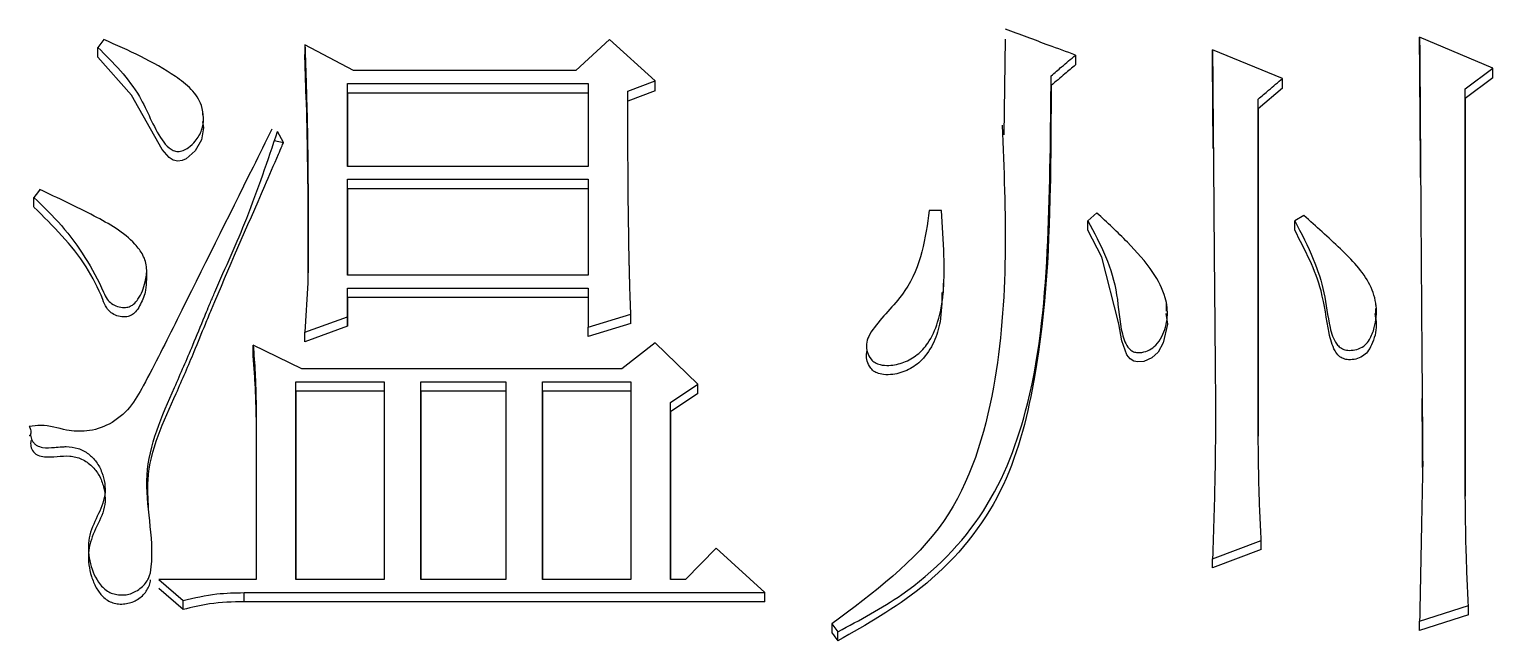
# Model space of a CAD drawing. Header units: millimetres. Extents: x 1953 to 4389, y 564 to 2287.
# Drawn here: x 2466.8 to 2472, y 2052.98 to 2055.15 of the extents above; entities that cross this region are included whole.
import ezdxf

# ---------------------------------------------------------------- set-up
doc = ezdxf.new("R2010")
doc.units = ezdxf.units.MM

msp = doc.modelspace()

# ---------------------------------------------------------------- linework, layer by layer
at = {"color": 7, "linetype": 'Continuous', "lineweight": 25}
for p, q in [((2467.0674, 2055.1176), (2467.0457, 2055.09)), ((2468.863, 2055.1176), (2468.744, 2055.0074)), ((2469.0253, 2054.9707), (2468.863, 2055.1176)), ((2470.2651, 2054.7787), (2470.2693, 2055.1194)), ((2472.0001, 2055.0166), (2471.7404, 2055.1268)), ((2471.7404, 2055.0919), (2471.7404, 2055.1268)), ((2467.0457, 2055.0552), (2467.0457, 2055.09)), ((2467.9544, 2055.0074), (2467.7813, 2055.0992)), ((2467.7813, 2055.0992), (2467.7813, 2055.0644)), ((2467.7852, 2054.903), (2467.7813, 2055.0644)), ((2470.5181, 2055.0625), (2470.5181, 2055.0277)), ((2471.2537, 2054.9799), (2471.0049, 2055.0809)), ((2471.0049, 2055.0461), (2471.0049, 2055.0809)), ((2468.744, 2055.0074), (2467.9544, 2055.0074)), ((2471.0076, 2054.7309), (2471.0049, 2055.0461)), ((2471.9027, 2054.9431), (2472.0001, 2055.0166)), ((2472.0001, 2054.9819), (2472.0001, 2055.0166)), ((2467.9327, 2054.9615), (2468.7873, 2054.9615)), ((2467.9327, 2054.6673), (2467.9327, 2054.9615)), ((2467.9327, 2054.9268), (2467.9327, 2054.9615)), ((2468.7873, 2054.9615), (2468.7873, 2054.6673)), ((2468.9279, 2054.9339), (2469.0253, 2054.9707)), ((2469.0253, 2054.936), (2469.0253, 2054.9707)), ((2470.4315, 2054.9543), (2470.4315, 2054.989)), ((2471.2537, 2054.9452), (2471.2537, 2054.9799)), ((2472.0001, 2054.9819), (2471.9027, 2054.9085)), ((2468.7873, 2054.9269), (2467.9327, 2054.9268)), ((2467.9327, 2054.9268), (2467.9327, 2054.6673)), ((2469.0253, 2054.936), (2468.9279, 2054.8993)), ((2471.2537, 2054.9452), (2471.1671, 2054.8718)), ((2471.1671, 2053.7083), (2471.1671, 2054.9064)), ((2471.1671, 2054.8718), (2471.1671, 2054.9064)), ((2471.9027, 2053.4956), (2471.9027, 2054.9431)), ((2471.9027, 2054.9085), (2471.9027, 2054.9431)), ((2471.9027, 2054.9085), (2471.9027, 2053.4955)), ((2467.419, 2054.8508), (2467.419, 2054.8624)), ((2471.1671, 2054.8718), (2471.1671, 2053.7082)), ((2467.6726, 2054.7595), (2467.7056, 2054.7525)), ((2467.7056, 2054.7525), (2467.6839, 2054.7915)), ((2468.7873, 2054.6673), (2467.9327, 2054.6673)), ((2467.9327, 2054.6213), (2468.7873, 2054.6213)), ((2467.9328, 2054.2806), (2467.9327, 2054.6213)), ((2467.9327, 2054.5871), (2467.9327, 2054.6213)), ((2467.9327, 2054.5871), (2467.9328, 2054.2806)), ((2468.7873, 2054.5871), (2467.9327, 2054.5871)), ((2468.7873, 2054.6213), (2468.7873, 2054.2806)), ((2466.8186, 2054.5229), (2466.8186, 2054.557)), ((2470.0421, 2054.5109), (2469.9988, 2054.5109)), ((2470.5938, 2054.5017), (2470.5614, 2054.4741)), ((2471.3294, 2054.4925), (2471.2969, 2054.4741)), ((2471.2969, 2054.4401), (2471.2969, 2054.4741)), ((2467.2195, 2054.2649), (2467.2195, 2054.299)), ((2468.7873, 2054.2806), (2467.9328, 2054.2806)), ((2467.7921, 2054.2529), (2467.7813, 2054.0777)), ((2467.9328, 2054.2345), (2468.7873, 2054.2345)), ((2467.9328, 2054.133), (2467.9328, 2054.2345)), ((2467.9328, 2054.2008), (2467.9328, 2054.2345)), ((2468.7873, 2054.2345), (2468.7873, 2054.0961)), ((2470.0491, 2054.2182), (2470.0491, 2054.2523)), ((2467.9328, 2054.2008), (2467.9328, 2054.0995)), ((2468.7873, 2054.2008), (2467.9328, 2054.2008)), ((2470.8419, 2054.1529), (2470.8419, 2054.1784)), ((2471.5851, 2054.1743), (2471.5851, 2054.1792)), ((2467.7813, 2054.0777), (2467.9328, 2054.133)), ((2467.9328, 2054.0995), (2467.9328, 2054.133)), ((2468.7873, 2054.0961), (2468.9388, 2054.1423)), ((2468.9388, 2054.1087), (2468.9388, 2054.1423)), ((2471.5851, 2054.1452), (2471.5851, 2054.1617)), ((2467.9328, 2054.0995), (2467.7813, 2054.0442)), ((2467.7813, 2054.0442), (2467.7813, 2054.0777)), ((2468.9388, 2054.1087), (2468.7873, 2054.0626)), ((2468.7873, 2054.0626), (2468.7873, 2054.0961)), ((2469.82, 2054.1154), (2469.82, 2054.1144)), ((2467.7705, 2053.9485), (2467.5974, 2054.0315)), ((2467.5974, 2053.9981), (2467.5974, 2054.0315)), ((2469.0253, 2054.0408), (2468.9063, 2053.9485)), ((2469.1767, 2053.8931), (2469.0253, 2054.0408)), ((2468.9063, 2053.9485), (2467.7705, 2053.9485)), ((2467.7489, 2053.9023), (2468.0626, 2053.9023)), ((2467.7489, 2053.1993), (2467.7489, 2053.9023)), ((2467.7489, 2053.8691), (2467.7489, 2053.9023)), ((2467.7489, 2053.8691), (2467.7489, 2053.1993)), ((2468.0626, 2053.8691), (2467.7489, 2053.8691)), ((2468.0626, 2053.9023), (2468.0626, 2053.1993)), ((2468.1924, 2053.9023), (2468.4953, 2053.9023)), ((2468.1924, 2053.1993), (2468.1924, 2053.9023)), ((2468.1924, 2053.8691), (2468.1924, 2053.9023)), ((2468.1924, 2053.8691), (2468.1924, 2053.1993)), ((2468.4953, 2053.8691), (2468.1924, 2053.8691)), ((2468.4953, 2053.9023), (2468.4953, 2053.1993)), ((2468.6251, 2053.9023), (2468.9388, 2053.9023)), ((2468.6251, 2053.1993), (2468.6251, 2053.9023)), ((2468.6251, 2053.8691), (2468.6251, 2053.9023)), ((2468.6251, 2053.8691), (2468.6251, 2053.1993)), ((2468.9388, 2053.8691), (2468.6251, 2053.8691)), ((2468.9388, 2053.9023), (2468.9388, 2053.1993)), ((2469.0794, 2053.8284), (2469.1767, 2053.8931)), ((2469.1768, 2053.8599), (2469.0794, 2053.7953)), ((2469.1768, 2053.8599), (2469.1767, 2053.8931)), ((2467.6082, 2053.7768), (2467.6082, 2053.81)), ((2469.0794, 2053.7953), (2469.0794, 2053.8284)), ((2469.2417, 2053.3105), (2469.1335, 2053.1993)), ((2469.4147, 2053.153), (2469.2417, 2053.3105)), ((2471.0049, 2053.2735), (2471.178, 2053.3383)), ((2471.178, 2053.3058), (2471.0049, 2053.241)), ((2471.178, 2053.3058), (2471.178, 2053.3383)), ((2471.0049, 2053.241), (2471.0049, 2053.2735)), ((2467.2621, 2053.1993), (2467.3486, 2053.1252)), ((2467.6083, 2053.1993), (2467.2621, 2053.1993)), ((2468.0626, 2053.1993), (2467.7489, 2053.1993)), ((2468.4953, 2053.1993), (2468.1924, 2053.1993)), ((2468.9388, 2053.1993), (2468.6251, 2053.1993)), ((2469.1335, 2053.1993), (2469.0794, 2053.1993)), ((2467.3486, 2053.0929), (2467.2621, 2053.167)), ((2467.565, 2053.153), (2469.4147, 2053.153)), ((2467.565, 2053.1207), (2467.565, 2053.153)), ((2469.4147, 2053.1207), (2469.4147, 2053.153)), ((2467.3486, 2053.0929), (2467.3486, 2053.1252)), ((2469.4147, 2053.1207), (2467.565, 2053.1207)), ((2471.7405, 2053.0511), (2471.9135, 2053.1067)), ((2471.9135, 2053.0745), (2471.9135, 2053.1067)), ((2469.6527, 2053.0418), (2469.6527, 2053.0096)), ((2471.9135, 2053.0745), (2471.7405, 2053.0189)), ((2471.7405, 2053.0189), (2471.7405, 2053.0511)), ((2469.6742, 2052.982), (2469.6742, 2053.0141))]:
    msp.add_line(p, q, dxfattribs=at)
at = {"color": 7, "linetype": 'Continuous', "lineweight": 25, "flags": 128}
for points in [[(2467.4173, 2054.8267), (2467.4209, 2054.8047), (2467.4142, 2054.762), (2467.392, 2054.7228), (2467.3596, 2054.6945), (2467.345, 2054.6878), (2467.3301, 2054.6856), (2467.3138, 2054.6894), (2467.2986, 2054.6988), (2467.2742, 2054.7267), (2467.1651, 2054.9199), (2467.0457, 2055.0552), (2467.0457, 2055.0552)], [(2466.8402, 2054.5845), (2466.8347, 2054.5775), (2466.8267, 2054.5672), (2466.8186, 2054.5569)], [(2470.5614, 2054.4401), (2470.5614, 2054.4549), (2470.5614, 2054.4645), (2470.5614, 2054.4741)], [(2470.8391, 2054.1442), (2470.8447, 2054.1065), (2470.8296, 2054.0403), (2470.8113, 2054.0075), (2470.789, 2053.9867), (2470.7604, 2053.9743), (2470.7399, 2053.9723), (2470.7251, 2053.9752), (2470.7122, 2053.983), (2470.7005, 2053.9976), (2470.6826, 2054.0474), (2470.6726, 2054.1073), (2470.6113, 2054.3448), (2470.5614, 2054.4401), (2470.5614, 2054.4401)], [(2469.6527, 2053.0418), (2469.6635, 2053.0279), (2469.6743, 2053.0141)], [(2469.6527, 2053.0096), (2469.6581, 2053.0027), (2469.6636, 2052.9957), (2469.6743, 2052.982)]]:
    msp.add_lwpolyline(points, dxfattribs=at)
at = {"color": 7, "linetype": 'Continuous', "lineweight": 25}
for points, knots in [([(2467.0457, 2055.09), (2467.1008, 2055.035), (2467.1982, 2054.9377), (2467.2448, 2054.7979), (2467.2925, 2054.7363), (2467.3129, 2054.7231), (2467.3309, 2054.7184), (2467.3501, 2054.7229), (2467.3716, 2054.7357), (2467.3959, 2054.7592), (2467.4169, 2054.7952), (2467.423, 2054.8396), (2467.4153, 2054.8916), (2467.3792, 2054.9442), (2467.2657, 2055.0301), (2467.1553, 2055.0788), (2467.0674, 2055.1176)], [0, 0, 0, 0, 0.207426, 0.367179, 0.400689, 0.416558, 0.431268, 0.448073, 0.466649, 0.497247, 0.53852, 0.578669, 0.62014, 0.682425, 0.747233, 1, 1, 1, 1]), ([(2470.5181, 2055.0625), (2470.4868, 2055.0741), (2470.4296, 2055.0951), (2470.3467, 2055.1257), (2470.2951, 2055.1448), (2470.2693, 2055.1543)], [0, 0, 0, 0, 0.377734, 0.688867, 1, 1, 1, 1]), ([(2471.7404, 2055.1268), (2471.7408, 2055.0775), (2471.7415, 2054.979), (2471.7425, 2054.831), (2471.7435, 2054.683), (2471.7445, 2054.5348), (2471.7458, 2054.3372), (2471.7472, 2054.1393), (2471.7487, 2053.9412), (2471.7497, 2053.8172), (2471.7504, 2053.7305), (2471.7508, 2053.6685), (2471.7511, 2053.6314), (2471.7513, 2053.6066)], [0, 0, 0, 0, 0.097575, 0.19515, 0.292725, 0.390299, 0.487874, 0.683024, 0.780599, 0.878174, 0.926961, 0.951355, 1, 1, 1, 1]), ([(2467.7813, 2055.0992), (2467.7814, 2055.0947), (2467.7817, 2055.088), (2467.782, 2055.0769), (2467.7824, 2055.0657), (2467.7828, 2055.0523), (2467.7833, 2055.0389), (2467.7837, 2055.0255), (2467.7841, 2055.0121), (2467.7847, 2054.9942), (2467.7854, 2054.9718), (2467.7862, 2054.945), (2467.7869, 2054.9182), (2467.7884, 2054.8645), (2467.7899, 2054.8019), (2467.7909, 2054.7392), (2467.7913, 2054.7078), (2467.7916, 2054.6854), (2467.7918, 2054.663), (2467.792, 2054.6362), (2467.7922, 2054.6093), (2467.7924, 2054.5824), (2467.7925, 2054.5555), (2467.7926, 2054.5286), (2467.7926, 2054.5017), (2467.7927, 2054.4748), (2467.7926, 2054.4524), (2467.7926, 2054.4345), (2467.7926, 2054.421), (2467.7926, 2054.4075), (2467.7926, 2054.3941), (2467.7925, 2054.3806), (2467.7925, 2054.3672), (2467.7925, 2054.3537), (2467.7924, 2054.3403), (2467.7924, 2054.3268), (2467.7923, 2054.3133), (2467.7923, 2054.3021), (2467.7923, 2054.2931), (2467.7922, 2054.2864), (2467.7922, 2054.2797), (2467.7922, 2054.2729), (2467.7922, 2054.2673), (2467.7922, 2054.2607), (2467.7921, 2054.2562), (2467.7921, 2054.2529)], [0, 0, 0, 0, 0.015876, 0.023814, 0.03969, 0.055566, 0.071442, 0.087319, 0.103195, 0.119071, 0.150823, 0.182575, 0.214327, 0.246079, 0.373089, 0.436594, 0.468346, 0.484222, 0.515974, 0.547726, 0.579478, 0.611231, 0.642983, 0.674735, 0.706487, 0.738239, 0.769992, 0.785868, 0.801744, 0.81762, 0.833496, 0.849372, 0.865248, 0.881124, 0.897, 0.912877, 0.928753, 0.944629, 0.952567, 0.960505, 0.968443, 0.976381, 0.984319, 0.988288, 1, 1, 1, 1]), ([(2470.4315, 2054.989), (2470.444, 2054.9996), (2470.4647, 2055.0172), (2470.4935, 2055.0417), (2470.5099, 2055.0556), (2470.5181, 2055.0625)], [0, 0, 0, 0, 0.4325048, 0.7162517, 1, 1, 1, 1]), ([(2471.0049, 2055.0809), (2471.0051, 2055.0573), (2471.0055, 2055.01), (2471.006, 2054.9392), (2471.0066, 2054.8683), (2471.0074, 2054.7738), (2471.0083, 2054.6555), (2471.0095, 2054.5135), (2471.0106, 2054.3714), (2471.0118, 2054.2292), (2471.0129, 2054.1107), (2471.0139, 2054.0021), (2471.0146, 2053.9223), (2471.0152, 2053.8476), (2471.0155, 2053.8102), (2471.0157, 2053.7915)], [0, 0, 0, 0, 0.055103, 0.110206, 0.165309, 0.220412, 0.330617, 0.440823, 0.551029, 0.661235, 0.771441, 0.826543, 0.913271, 0.956635, 1, 1, 1, 1]), ([(2471.7439, 2054.628), (2471.7435, 2054.6814), (2471.7427, 2054.7855), (2471.7415, 2054.9401), (2471.7408, 2055.0413), (2471.7404, 2055.0919)], [0, 0, 0, 0, 0.344582, 0.67229, 1, 1, 1, 1]), ([(2470.5181, 2055.0277), (2470.5056, 2055.0172), (2470.4849, 2054.9996), (2470.4561, 2054.9752), (2470.4397, 2054.9613), (2470.4315, 2054.9544)], [0, 0, 0, 0, 0.432757, 0.716378, 1, 1, 1, 1]), ([(2469.6743, 2053.0141), (2469.7519, 2053.0554), (2469.9539, 2053.1628), (2470.2178, 2053.431), (2470.3837, 2053.8772), (2470.4268, 2054.4042), (2470.4299, 2054.7932), (2470.4315, 2054.989)], [0, 0, 0, 0, 0.112639, 0.292888, 0.474955, 0.735645, 1, 1, 1, 1]), ([(2470.4315, 2054.9544), (2470.4311, 2054.8345), (2470.4301, 2054.4744), (2470.4032, 2053.979), (2470.2661, 2053.4759), (2470.0021, 2053.1679), (2469.7763, 2053.0399), (2469.6743, 2052.982)], [0, 0, 0, 0, 0.162061, 0.486697, 0.667178, 0.849695, 1, 1, 1, 1]), ([(2471.1671, 2054.9064), (2471.1795, 2054.9169), (2471.2001, 2054.9344), (2471.2289, 2054.9589), (2471.2454, 2054.9729), (2471.2537, 2054.9799)], [0, 0, 0, 0, 0.428366, 0.714182, 1, 1, 1, 1]), ([(2467.7851, 2054.9331), (2467.7851, 2054.9332), (2467.7851, 2054.9332), (2467.7851, 2054.9325), (2467.7851, 2054.9295), (2467.7872, 2054.8334), (2467.7909, 2054.6648), (2467.792, 2054.4752), (2467.7922, 2054.3771), (2467.7922, 2054.3245), (2467.7922, 2054.3041), (2467.7922, 2054.291), (2467.7922, 2054.2875), (2467.7922, 2054.2857)], [0, 0, 0, 0, 0.001207, 0.003889, 0.007028, 0.025195, 0.475497, 0.695522, 0.859189, 0.902155, 0.937592, 0.968739, 1, 1, 1, 1]), ([(2468.9388, 2054.1423), (2468.9386, 2054.1465), (2468.9382, 2054.1594), (2468.9374, 2054.1808), (2468.9365, 2054.2065), (2468.9358, 2054.2279), (2468.9353, 2054.245), (2468.9349, 2054.2579), (2468.9345, 2054.2707), (2468.9342, 2054.2836), (2468.9339, 2054.2964), (2468.9336, 2054.3092), (2468.9333, 2054.3221), (2468.9327, 2054.3478), (2468.9311, 2054.4376), (2468.9296, 2054.5403), (2468.9291, 2054.6301), (2468.9289, 2054.6557), (2468.9289, 2054.6685), (2468.9288, 2054.6814), (2468.9287, 2054.6942), (2468.9287, 2054.707), (2468.9286, 2054.7198), (2468.9285, 2054.7326), (2468.9285, 2054.7455), (2468.9284, 2054.7583), (2468.9284, 2054.7711), (2468.9284, 2054.7839), (2468.9283, 2054.7967), (2468.9283, 2054.8095), (2468.9282, 2054.8202), (2468.9282, 2054.8287), (2468.9282, 2054.8351), (2468.9282, 2054.8416), (2468.9282, 2054.848), (2468.9281, 2054.8544), (2468.9281, 2054.8608), (2468.9281, 2054.8672), (2468.9281, 2054.8736), (2468.9281, 2054.88), (2468.9281, 2054.8864), (2468.928, 2054.8928), (2468.928, 2054.8992), (2468.928, 2054.9056), (2468.928, 2054.912), (2468.928, 2054.9184), (2468.928, 2054.9257), (2468.9279, 2054.9309), (2468.9279, 2054.9339)], [0, 0, 0, 0, 0.016204, 0.048613, 0.081022, 0.11343, 0.129634, 0.145839, 0.162043, 0.178247, 0.194452, 0.210656, 0.22686, 0.243065, 0.307882, 0.567153, 0.631971, 0.648175, 0.664379, 0.680584, 0.696788, 0.712992, 0.729197, 0.745401, 0.761605, 0.777809, 0.794014, 0.810218, 0.826422, 0.842627, 0.858831, 0.866933, 0.875035, 0.883137, 0.89124, 0.899342, 0.907444, 0.915546, 0.923648, 0.93175, 0.939853, 0.947955, 0.956057, 0.964159, 0.972261, 0.980363, 0.988466, 1, 1, 1, 1]), ([(2467.6641, 2054.7998), (2467.6418, 2054.7547), (2467.53, 2054.5293), (2467.3777, 2054.2248), (2467.236, 2053.9387), (2467.1628, 2053.8077), (2467.0924, 2053.7488), (2467.0107, 2053.7229), (2466.927, 2053.7283), (2466.8607, 2053.7514), (2466.8159, 2053.7453), (2466.8023, 2053.7434)], [0, 0, 0, 0, 0.102395, 0.511938, 0.690628, 0.751585, 0.813368, 0.867382, 0.913423, 0.973554, 1, 1, 1, 1]), ([(2470.2578, 2054.813), (2470.2705, 2054.5038), (2470.2899, 2054.0274), (2470.0931, 2053.3699), (2469.8011, 2053.1523), (2469.6527, 2053.0418)], [0, 0, 0, 0, 0.476561, 0.733993, 1, 1, 1, 1]), ([(2466.8078, 2053.7267), (2466.8072, 2053.7202), (2466.806, 2053.7071), (2466.8128, 2053.6917), (2466.8209, 2053.6814), (2466.8319, 2053.6732), (2466.856, 2053.6662), (2466.8866, 2053.6684), (2466.9143, 2053.6707), (2466.9426, 2053.6724), (2466.9762, 2053.6672), (2467.0134, 2053.6475), (2467.0425, 2053.6175), (2467.0614, 2053.5809), (2467.0717, 2053.541), (2467.0727, 2053.4865), (2467.044, 2053.4237), (2467.0084, 2053.3489), (2467.0135, 2053.2651), (2467.0353, 2053.2051), (2467.0621, 2053.1719), (2467.0791, 2053.1581), (2467.0982, 2053.1489), (2467.1191, 2053.1444), (2467.1406, 2053.1442), (2467.1619, 2053.1485), (2467.182, 2053.1575), (2467.2, 2053.1702), (2467.2153, 2053.1856), (2467.2306, 2053.2094), (2467.2515, 2053.3398), (2467.1809, 2053.5723), (2467.2969, 2053.8328), (2467.3768, 2054.0154), (2467.4154, 2054.1108), (2467.4362, 2054.1611), (2467.4482, 2054.1898), (2467.4938, 2054.2958), (2467.585, 2054.4947), (2467.6495, 2054.6882), (2467.6839, 2054.7915)], [0, 0, 0, 0, 0.0073787, 0.0150243, 0.0185756, 0.0221542, 0.0301488, 0.0452853, 0.0551706, 0.0606045, 0.0761177, 0.0914291, 0.1062873, 0.1223904, 0.1379565, 0.1534235, 0.1843059, 0.2154784, 0.2469224, 0.2782932, 0.2869385, 0.2948589, 0.3024354, 0.3101004, 0.3179917, 0.3256944, 0.3335974, 0.342062, 0.35006, 0.3577981, 0.3738098, 0.4991891, 0.6241938, 0.686833, 0.7292145, 0.7420731, 0.749377, 0.7648573, 0.8744701, 1, 1, 1, 1]), ([(2467.226, 2053.4531), (2467.224, 2053.4867), (2467.2156, 2053.6281), (2467.3038, 2053.8121), (2467.3813, 2053.992), (2467.4215, 2054.0921), (2467.5037, 2054.2887), (2467.5918, 2054.4893), (2467.6753, 2054.6828), (2467.6971, 2054.7331), (2467.703, 2054.7467), (2467.7048, 2054.7507), (2467.7054, 2054.752), (2467.7056, 2054.7525)], [0, 0, 0, 0, 0.072339, 0.304366, 0.420322, 0.49591, 0.536225, 0.878778, 0.967055, 0.990444, 0.996951, 0.998908, 1, 1, 1, 1]), ([(2466.8186, 2054.5569), (2466.8521, 2054.5243), (2466.9536, 2054.4256), (2467.0329, 2054.2972), (2467.0767, 2054.1964), (2467.094, 2054.1784), (2467.1154, 2054.1681), (2467.1373, 2054.1646), (2467.1574, 2054.1677), (2467.1751, 2054.1778), (2467.1983, 2054.2063), (2467.2147, 2054.2504), (2467.2226, 2054.3049), (2467.2089, 2054.3528), (2467.153, 2054.425), (2467.0224, 2054.4992), (2466.9046, 2054.5544), (2466.8402, 2054.5846)], [0, 0, 0, 0, 0.118686, 0.359193, 0.382947, 0.402076, 0.42122, 0.441111, 0.455767, 0.470498, 0.490907, 0.5484, 0.590659, 0.633123, 0.67426, 0.821853, 1, 1, 1, 1]), ([(2467.2181, 2054.2652), (2467.2177, 2054.2523), (2467.217, 2054.222), (2467.2021, 2054.1849), (2467.1856, 2054.1559), (2467.1704, 2054.1407), (2467.1536, 2054.1332), (2467.1344, 2054.1312), (2467.1131, 2054.1353), (2467.0918, 2054.1463), (2467.0741, 2054.1667), (2467.0518, 2054.2245), (2467.0075, 2054.315), (2466.9197, 2054.4226), (2466.8525, 2054.4892), (2466.8186, 2054.5228)], [0, 0, 0, 0, 0.0568987, 0.1350252, 0.1736468, 0.2031472, 0.2266296, 0.2500331, 0.2831283, 0.3165185, 0.3501293, 0.3980724, 0.5893415, 0.7930153, 1, 1, 1, 1]), ([(2469.9988, 2054.5109), (2469.9921, 2054.4617), (2469.9788, 2054.3631), (2469.9194, 2054.2145), (2469.8285, 2054.1315), (2469.7835, 2054.0664), (2469.7741, 2054.0355), (2469.7772, 2054.0067), (2469.7888, 2053.9838), (2469.8056, 2053.9692), (2469.8277, 2053.9608), (2469.8632, 2053.9588), (2469.91, 2053.9689), (2469.9581, 2053.9965), (2470.0021, 2054.0447), (2470.0518, 2054.1619), (2470.0541, 2054.3252), (2470.0456, 2054.4573), (2470.0421, 2054.5109)], [0, 0, 0, 0, 0.115518, 0.231634, 0.360314, 0.38877, 0.411137, 0.433609, 0.45467, 0.468652, 0.482629, 0.505933, 0.545458, 0.585905, 0.62732, 0.690876, 0.874624, 1, 1, 1, 1]), ([(2470.5614, 2054.4741), (2470.584, 2054.4325), (2470.6294, 2054.349), (2470.6705, 2054.2125), (2470.6733, 2054.1077), (2470.693, 2054.044), (2470.7047, 2054.022), (2470.7204, 2054.0096), (2470.7363, 2054.005), (2470.7573, 2054.0058), (2470.7815, 2054.0141), (2470.807, 2054.0327), (2470.832, 2054.072), (2470.8489, 2054.1304), (2470.8389, 2054.2113), (2470.79, 2054.3038), (2470.7018, 2054.401), (2470.6313, 2054.468), (2470.5938, 2054.5016), (2470.5938, 2054.5017)], [0, 0, 0, 0, 0.122963, 0.247031, 0.370505, 0.395962, 0.421667, 0.433716, 0.445798, 0.461982, 0.485013, 0.50855, 0.540716, 0.603687, 0.664288, 0.751122, 0.871606, 0.999878, 1, 1, 1, 1]), ([(2471.2969, 2054.4741), (2471.3202, 2054.4292), (2471.363, 2054.3469), (2471.405, 2054.2184), (2471.415, 2054.1153), (2471.4347, 2054.0472), (2471.458, 2054.0225), (2471.476, 2054.0144), (2471.4989, 2054.0126), (2471.5244, 2054.0179), (2471.5473, 2054.0315), (2471.5675, 2054.0575), (2471.5841, 2054.1042), (2471.5913, 2054.1719), (2471.5586, 2054.2756), (2471.4576, 2054.378), (2471.3728, 2054.4537), (2471.3294, 2054.4925)], [0, 0, 0, 0, 0.1332879, 0.244453, 0.3554057, 0.4113373, 0.4265667, 0.441924, 0.4602398, 0.4832328, 0.5062844, 0.5267635, 0.567645, 0.6361532, 0.7048683, 0.8490662, 1, 1, 1, 1]), ([(2471.5808, 2054.1449), (2471.5835, 2054.1311), (2471.5909, 2054.0935), (2471.5772, 2054.046), (2471.5573, 2054.009), (2471.5379, 2053.9912), (2471.5142, 2053.9816), (2471.4906, 2053.9791), (2471.4692, 2053.9831), (2471.4517, 2053.9941), (2471.4307, 2054.0242), (2471.4112, 2054.1033), (2471.3988, 2054.214), (2471.3519, 2054.3356), (2471.3153, 2054.4051), (2471.2969, 2054.4401)], [0, 0, 0, 0, 0.057615, 0.157871, 0.196115, 0.228698, 0.261313, 0.295448, 0.320179, 0.345123, 0.375318, 0.466815, 0.677503, 0.837718, 1, 1, 1, 1]), ([(2470.0436, 2054.2187), (2470.0432, 2054.1841), (2470.0426, 2054.1243), (2470.0183, 2054.0417), (2469.9797, 2053.9817), (2469.9269, 2053.9424), (2469.878, 2053.9275), (2469.8392, 2053.926), (2469.8141, 2053.9316), (2469.7968, 2053.9424), (2469.7837, 2053.9589), (2469.7762, 2053.9806), (2469.7742, 2054), (2469.7778, 2054.01), (2469.7785, 2054.012)], [0, 0, 0, 0, 0.202662, 0.349797, 0.498391, 0.606497, 0.714846, 0.776821, 0.819663, 0.85472, 0.889689, 0.938332, 0.987596, 1, 1, 1, 1]), ([(2467.5974, 2054.0315), (2467.6, 2053.9989), (2467.6043, 2053.9456), (2467.6068, 2053.8717), (2467.6078, 2053.8305), (2467.6082, 2053.81)], [0, 0, 0, 0, 0.443386, 0.721661, 1, 1, 1, 1]), ([(2467.6082, 2053.7768), (2467.6077, 2053.8096), (2467.6067, 2053.863), (2467.602, 2053.9367), (2467.599, 2053.9777), (2467.5974, 2053.9981)], [0, 0, 0, 0, 0.443947, 0.7219434, 1, 1, 1, 1]), ([(2467.6082, 2053.81), (2467.6082, 2053.7083), (2467.6082, 2053.505), (2467.6082, 2053.3012), (2467.6083, 2053.1993)], [0, 0, 0, 0, 0.499996, 1, 1, 1, 1]), ([(2469.0794, 2053.1993), (2469.0794, 2053.2921), (2469.0794, 2053.5021), (2469.0794, 2053.7115), (2469.0794, 2053.8284)], [0, 0, 0, 0, 0.44202, 1, 1, 1, 1]), ([(2471.7511, 2053.598), (2471.7511, 2053.6023), (2471.751, 2053.6129), (2471.7508, 2053.6358), (2471.7506, 2053.6668), (2471.7504, 2053.704), (2471.75, 2053.7626), (2471.7497, 2053.8089), (2471.7495, 2053.8427)], [0, 0, 0, 0, 0.0529666, 0.1289751, 0.2809922, 0.4330094, 0.5850265, 1, 1, 1, 1]), ([(2469.0794, 2053.7953), (2469.0794, 2053.7028), (2469.0794, 2053.5044), (2469.0794, 2053.3055), (2469.0794, 2053.1993)], [0, 0, 0, 0, 0.465984, 1, 1, 1, 1]), ([(2471.0157, 2053.7915), (2471.0152, 2053.721), (2471.0142, 2053.5995), (2471.0102, 2053.4268), (2471.0067, 2053.3246), (2471.0049, 2053.2735)], [0, 0, 0, 0, 0.408529, 0.704251, 1, 1, 1, 1]), ([(2466.8023, 2053.7434), (2466.8043, 2053.7384), (2466.8078, 2053.7298), (2466.808, 2053.719), (2466.8061, 2053.7131), (2466.8043, 2053.7113), (2466.8032, 2053.7107), (2466.8027, 2053.7105), (2466.8024, 2053.7104), (2466.8023, 2053.7104)], [0, 0, 0, 0, 0.493604, 0.861876, 0.955662, 0.982084, 0.991539, 0.995796, 1, 1, 1, 1]), ([(2471.178, 2053.3383), (2471.1763, 2053.3712), (2471.173, 2053.4371), (2471.1687, 2053.5605), (2471.1677, 2053.6508), (2471.1671, 2053.7083)], [0, 0, 0, 0, 0.267045, 0.534097, 1, 1, 1, 1]), ([(2466.8078, 2053.6937), (2466.8072, 2053.6866), (2466.806, 2053.6724), (2466.8141, 2053.6561), (2466.8236, 2053.6459), (2466.8364, 2053.6383), (2466.878, 2053.6304), (2466.9307, 2053.6443), (2466.9898, 2053.6294), (2467.0257, 2053.6042), (2467.052, 2053.5697), (2467.0674, 2053.5297), (2467.0735, 2053.4874), (2467.0664, 2053.4316), (2467.031, 2053.3721), (2467.0063, 2053.2924), (2467.0172, 2053.2227), (2467.0378, 2053.1712), (2467.0585, 2053.1426), (2467.0796, 2053.1252), (2467.0989, 2053.116), (2467.1201, 2053.1118), (2467.142, 2053.1125), (2467.1633, 2053.117), (2467.1897, 2053.1284), (2467.2112, 2053.1473), (2467.2255, 2053.1702), (2467.2322, 2053.1852), (2467.2324, 2053.1948), (2467.2325, 2053.1978)], [0, 0, 0, 0, 0.021977, 0.044085, 0.053985, 0.064273, 0.088224, 0.176711, 0.220203, 0.264353, 0.306517, 0.351961, 0.396252, 0.439352, 0.525251, 0.607696, 0.694473, 0.739882, 0.779597, 0.801371, 0.821997, 0.842752, 0.864889, 0.886343, 0.907126, 0.950116, 0.970156, 0.990518, 1, 1, 1, 1]), ([(2471.7513, 2053.6066), (2471.7498, 2053.5294), (2471.7472, 2053.3983), (2471.7436, 2053.2131), (2471.7415, 2053.1051), (2471.7405, 2053.0511)], [0, 0, 0, 0, 0.417352, 0.7086751, 1, 1, 1, 1]), ([(2471.9135, 2053.1067), (2471.912, 2053.1406), (2471.9089, 2053.2084), (2471.9044, 2053.338), (2471.9034, 2053.4338), (2471.9027, 2053.4956)], [0, 0, 0, 0, 0.2614203, 0.5228455, 1, 1, 1, 1]), ([(2467.3486, 2053.1252), (2467.3884, 2053.1344), (2467.4595, 2053.1509), (2467.5327, 2053.1523), (2467.565, 2053.153)], [0, 0, 0, 0, 0.558835, 1, 1, 1, 1]), ([(2467.565, 2053.1207), (2467.5239, 2053.1196), (2467.4507, 2053.1176), (2467.3798, 2053.1005), (2467.3486, 2053.0929)], [0, 0, 0, 0, 0.561085, 1, 1, 1, 1])]:
    msp.add_open_spline(points, degree=3, knots=knots, dxfattribs=at)

doc.saveas('drawing.dxf')
